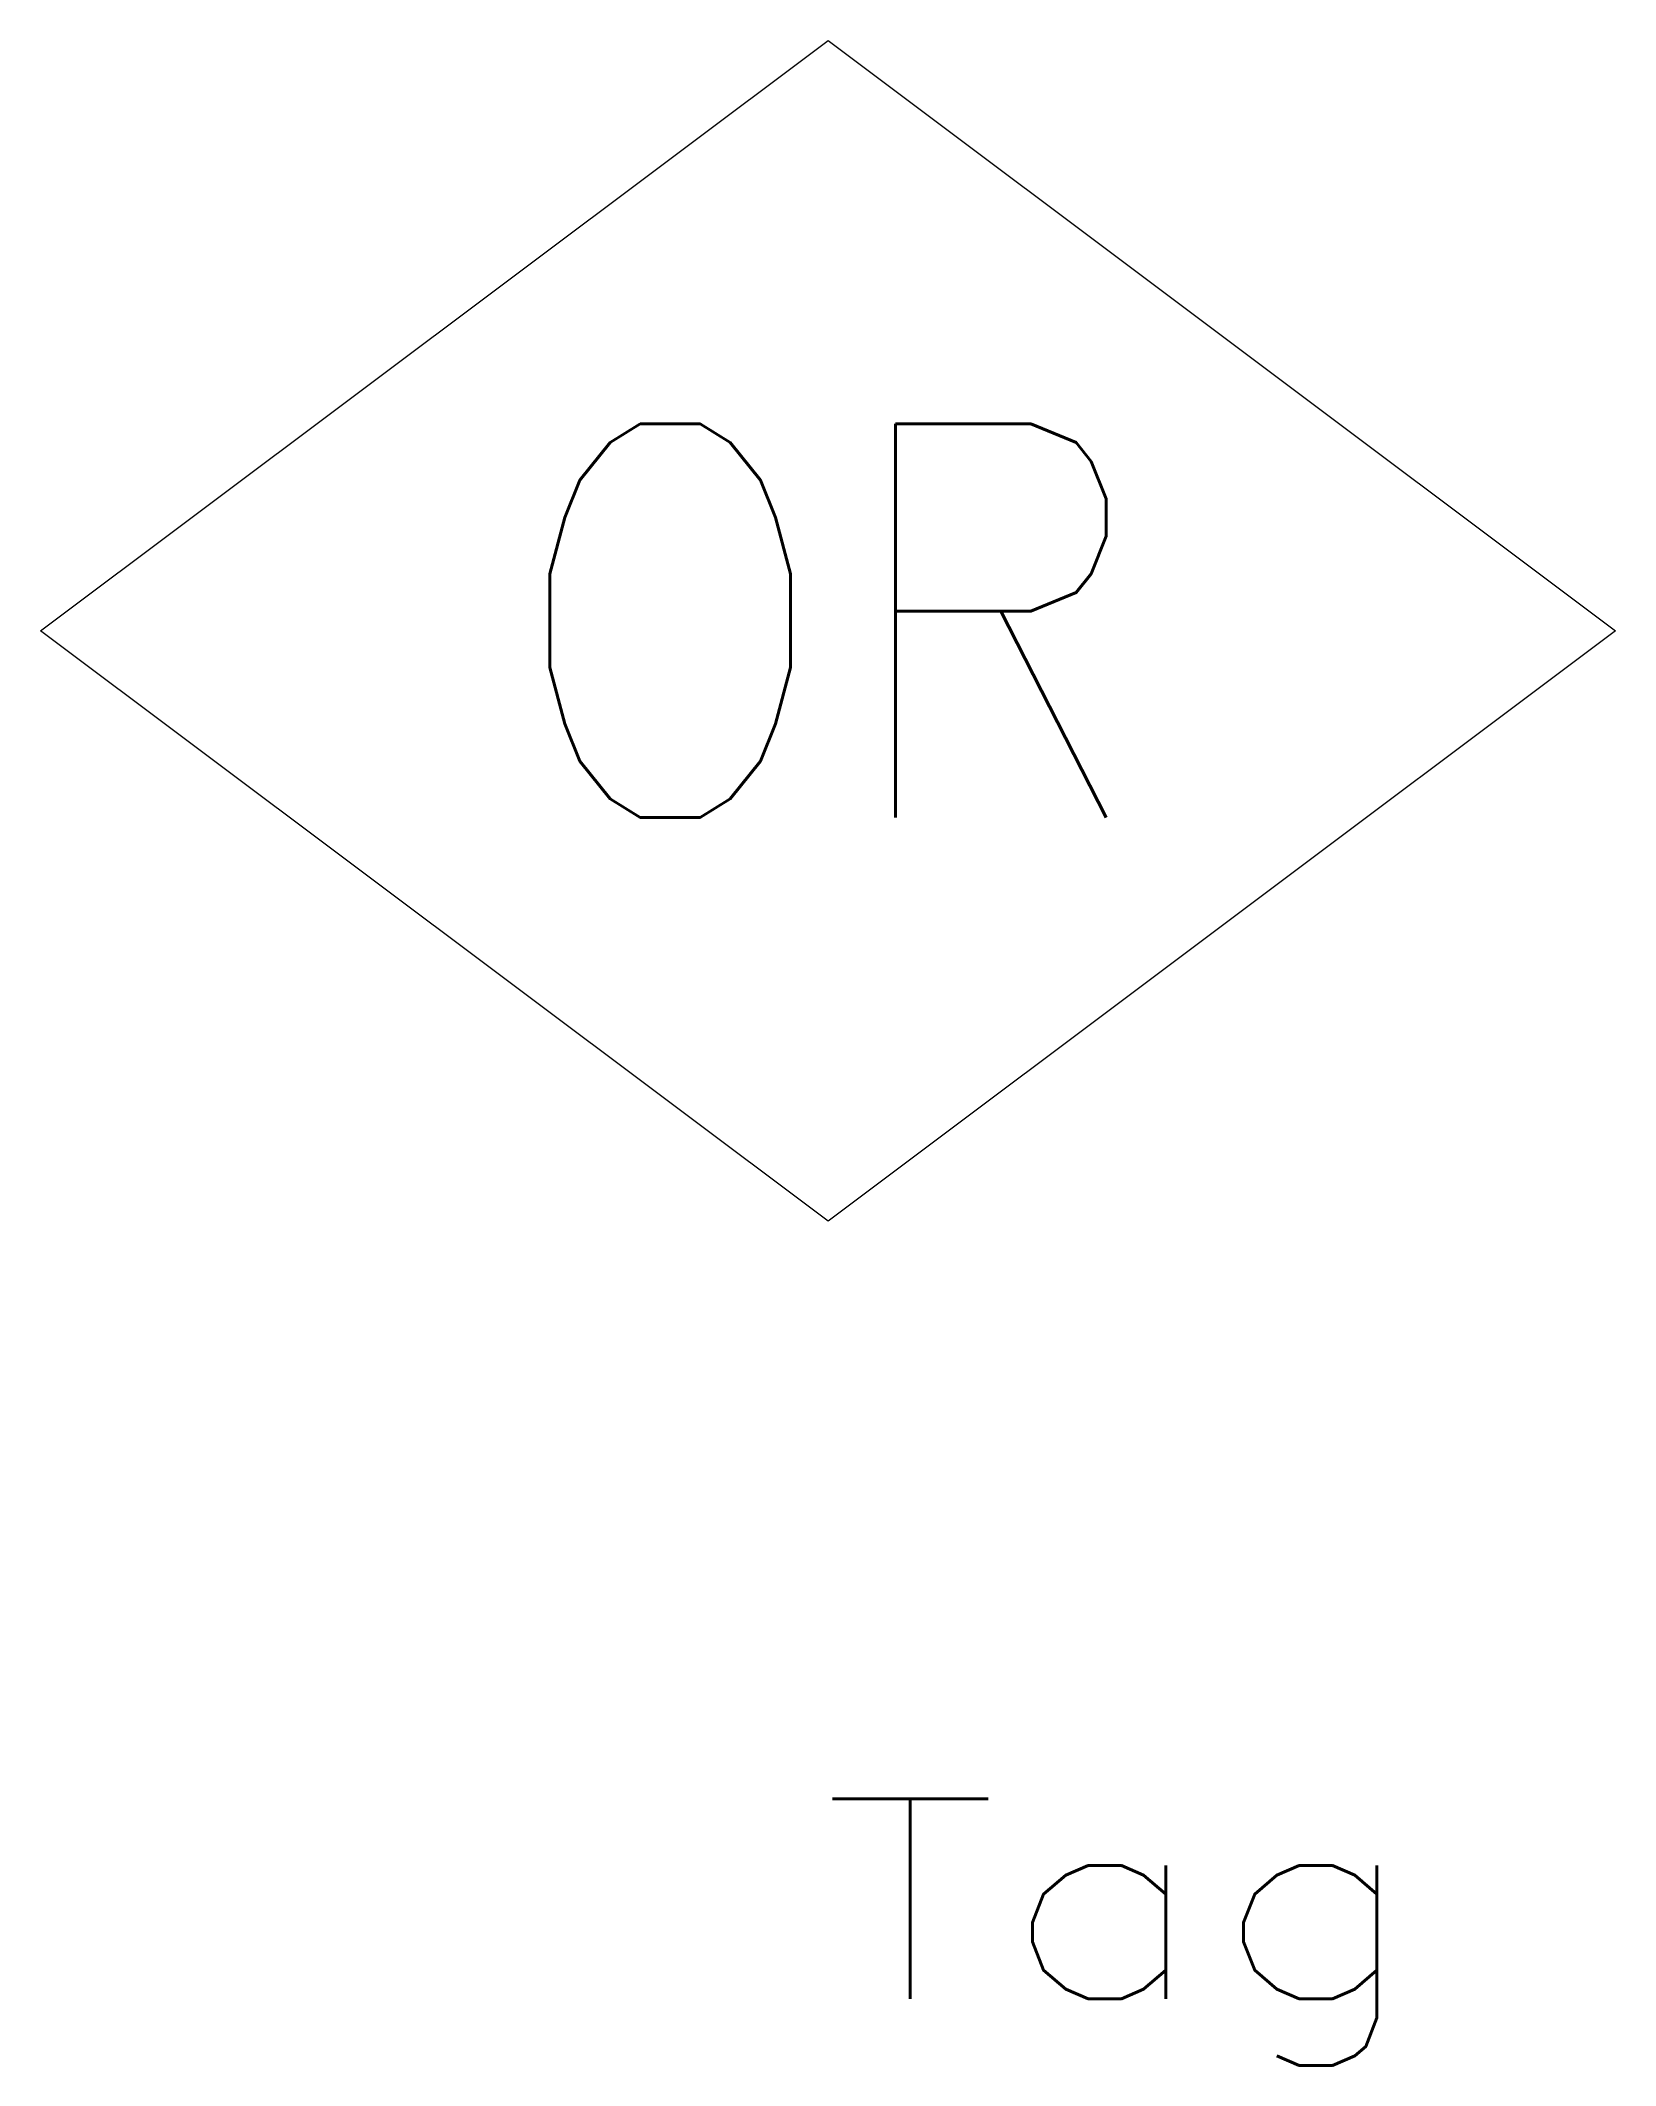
# Model space of a CAD drawing. Header units: inches. Extents: x -5 to 5, y -9.1 to 3.8.
import ezdxf
from ezdxf.enums import TextEntityAlignment as Align

# ---------------------------------------------------------------- set-up
doc = ezdxf.new("R2010")
doc.units = ezdxf.units.IN
doc.header["$MEASUREMENT"] = 0
doc.layers.get('0').update_dxf_attribs({"lineweight": 0})
doc.styles.add('ROMANS', font='ROMANS.SHX', dxfattribs={"width": 0.8})
doc.styles.add('STANDARD1', font='TXT.SHX')

msp = doc.modelspace()

# ---------------------------------------------------------------- linework, layer by layer
for p, q in [((-5, 0), (0, 3.75)), ((0, 3.75), (5, 0)), ((0, -3.75), (-5, 0)), ((5, 0), (0, -3.75))]:
    msp.add_line(p, q)

# ---------------------------------------------------------------- texts
at = {"linetype": 'Continuous', "style": 'ROMANS', "width": 0.801744}
msp.add_text('OR', height=2.5, dxfattribs=at).set_placement((-2.052, -1.185), (2.052, -1.185), align=Align.FIT)
at = {"color": 7, "linetype": 'Continuous', "style": 'STANDARD1', "width": 1.166667}
msp.add_text('Tag', height=1.27, dxfattribs=at).set_placement((-0.042, -8.689), (3.768, -8.689), align=Align.FIT)

doc.saveas('drawing.dxf')
